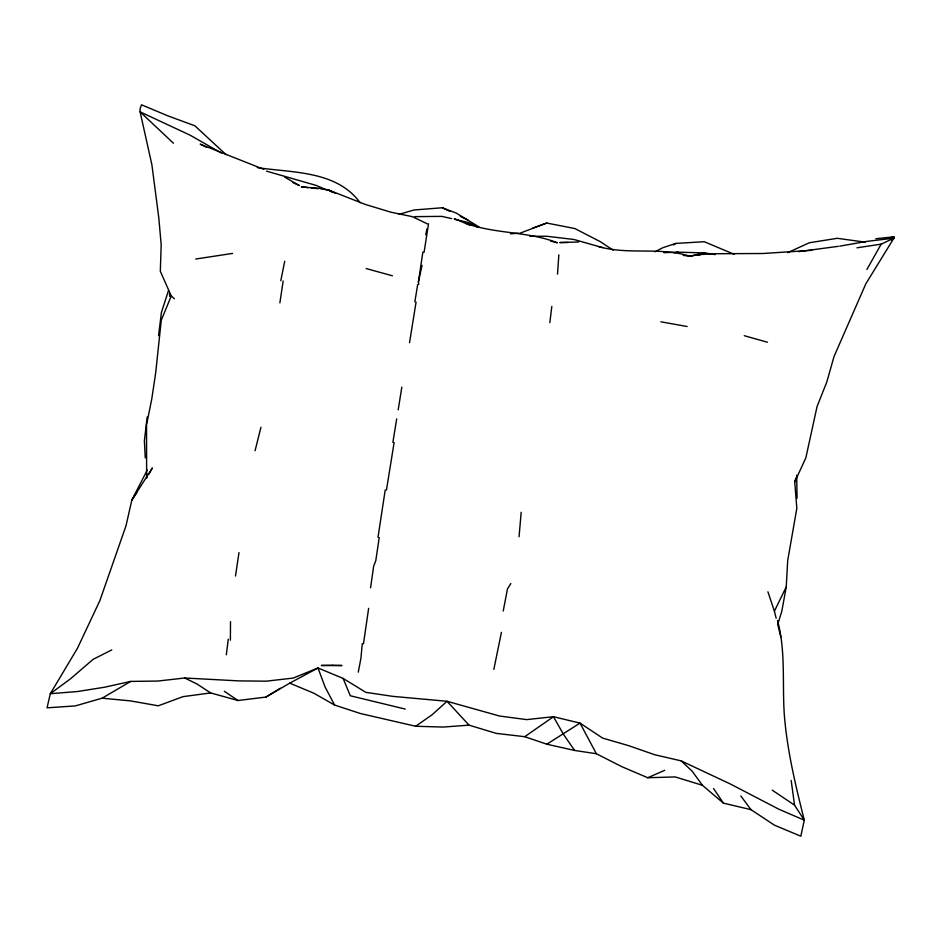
<?xml version="1.0" encoding="UTF-8"?>
<svg xmlns="http://www.w3.org/2000/svg" width="941" height="941" viewBox="0 0 941 941"><rect width="100%" height="100%" fill="white"/><g stroke="black" fill="none" stroke-linecap="round" stroke-linejoin="round"><path stroke-width="1.41" d="M230.392 640.198L230.498 621.589M777.795 624.189L781.842 611.132L786.217 586.972L787.711 560.483L796.827 508.352L794.733 481.992L805.825 457.926L817.07 406.5L826.821 381.964L834.008 356.58L865.814 283.841L893.891 238.167L893.95 236.85L875.906 238.708M557.507 274.125L558.836 254.858M428.52 223.77L424.085 252.294M519.067 536.699L521.185 512.269M362.273 643.656L360.932 658.265L358.262 672.192M147.196 416.981L144.385 440.823L145.279 457.926M549.85 322.61L551.814 306.425M158.57 335.631L161.417 312.447L168.439 290.71M226.322 654.807L228.287 639.198M363.473 643.856L368.637 608.345M147.208 474.099L146.631 478.146L146.525 425.014L151.736 399.16L155.677 372.93L161.276 320.222L171.262 295.956L160.323 271.279L161.182 244.789L158.817 218.053L151.889 164.781L140.103 111.85L140.138 108.591L141.515 104.804L167.98 115.896L194.869 125.8L226.04 154.63M370.566 587.772L373.648 566.2L375.8 560.624L379.223 537.57M422.874 252.035L418.38 282.147L418.769 284.323M385.222 489.92L378 537.335M235.485 576.021L238.99 552.567M279.889 302.884L283.17 280.959M386.457 490.085L394.114 442.588M409.523 342.747L416.063 302.12M392.868 442.435L396.69 418.886M398.184 409.817L401.842 387.139M414.852 301.838L417.663 284.605M503.212 611.003L507.481 588.913L510.81 583.573M493.837 669.404L501.424 632.352M280.794 280.759L284.711 261.28M425.708 234.697L427.014 228.757M418.38 282.147L422.05 265.409M255.07 450.727L260.951 427.249M794.733 481.992L795.91 477.899M776.172 618.272L774.408 611.144L786.217 586.972M147.302 470.006L131.846 500.047L125.965 525.901L99.864 600.629L77.456 648.278L50.32 693.717L47.05 707.82L75.339 705.915L102.11 698.187L130.717 681.413L157.9 681.049L184.718 678.002L238.955 680.896L266.244 681.178L293.216 678.073L318.011 667.969L343.124 678.426L365.837 692.353L392.82 696.364L447.022 701.28L499.506 716.019L526.595 719.606L553.461 716.713L580.009 723.1L602.628 738.109L628.859 745.719L654.583 754.694L681.155 760.869L730.416 784.029L778.972 809.272L804.308 820.187L800.815 836.196L774.467 825.186L750.977 809.66L740.838 795.968M866.861 269.538L881.164 244.142L893.891 238.167L866.579 241.425L839.737 246.154M148.784 474.323L152.383 467.959L131.846 500.047L136.774 492.743M891.656 240.026L893.891 238.167M184.718 678.002L197.081 684.036L210.655 692.941L238.014 700.516L265.962 697.058L289.722 683.142L313.835 693.211L334.596 705.056L360.427 713.525L415.675 726.252L432.037 714.819L447.022 701.28L469.041 725.158L496.377 733.404L524.725 736.697L546.85 744.213L574.633 750.459L596.371 753.729L621.648 766.597L647.737 777.737L675.215 776.925L702.433 785.3L723.406 803.132L750.977 809.66M524.725 736.697L553.461 716.713L563.4 734.227L574.633 750.459M673.462 244.931L675.814 243.413L704.28 241.719L734.333 254.376M265.962 697.058L280.312 688.259M546.85 744.213L580.009 723.1L596.371 753.729M893.95 236.85L890.551 237.685M289.722 683.142L318.011 667.969L325.045 686.918L334.596 705.056M655.03 251.8L662.817 247.695L675.814 243.413M111.779 649.913L93.135 659.323L70.622 678.708L50.32 693.717L77.55 691.517L104.392 687.259L130.717 681.413M787.629 252.682L809.354 242.754L837.278 238.308L865.332 242.178M647.737 777.737L664.699 770.314M520.385 233.039L546.768 223.052L574.81 228.534L600.146 241.59L613.203 250.2M532.806 228.016L546.768 223.052M398.984 214.348L413.922 209.996L442.329 207.761L456.291 213.089L478.875 226.875M195.704 259.034L232.568 253.411M798.591 251.647L838.313 246.319M856.992 247.801L881.164 244.142M674.003 252.753L678.202 252.153L705.291 252.941L715.136 254.635M210.655 692.941L183.013 696.646L158.276 705.809L130.481 700.892L102.11 698.187M510.493 233.803L518.973 233.156M469.041 725.158L443.117 727.064L415.675 726.252M811.812 250.318L762.857 253.505L715.819 253.729L695.952 254.729L690.153 256.317L683.237 255.364M663.887 252.67L678.202 252.153M578.668 241.99L559.777 242.543L568.176 242.46M414.687 216.642L441.835 216.371L451.621 218.63M529.807 236.238L546.909 236.285L573.892 239.473L602.758 247.671M700.163 254.999L695.952 254.729L705.291 252.941L690.153 256.317C660.5 246.577 628.494 255.27 598.488 246.53M320.305 188.435L301.402 186.906L308.377 187.659M311.165 187.953L318.14 188.706M320.928 189L327.903 189.753L365.426 204.468L390.833 212.172L412.487 216.689L427.32 223.84M257.305 167.616C292.792 172.909 336.643 170.486 360.168 202.809M660.888 321.81L687.118 326.515M405.218 709.067L350.311 695.764L343.124 678.426M454.421 219.277L468.395 222.499L477.358 227.063M466.701 223.664C496.13 234.05 528.489 231.357 557.39 242.79L550.626 241.108M266.491 171.133L316.023 185.377L327.821 190.411M366.167 268.55L392.421 275.795M744.249 335.69L767.491 342.253M263.821 169.345L200.198 144.149L206.561 147.349M454.362 218.594L469.9 225.228M293.004 182.601L299.391 185.565L284.735 177.131M442.329 207.761L450.045 211.454M460.325 216.371L468.042 220.065M335.714 193.505L327.903 189.753L332.796 192.47M221.311 153.007L190.082 135.163L140.103 111.85L173.462 143.244M772.208 790.146L794.557 805.167L804.308 820.187C795.651 785.853 787.346 751.341 784.406 715.96C782.042 684.083 785.97 651.725 777.537 620.448M224.346 691.317L238.014 700.516M174.344 298.791L171.262 295.956L169.851 296.544L169.439 293.686M681.155 760.869L692.223 771.244L702.433 785.3M713.572 788.546L723.406 803.132M774.408 611.144L767.903 591.807M777.595 623.965L780.783 636.798M791.169 780.43L794.557 805.167M796.698 475.158L797.051 498.26M332.432 665.369L321.328 665.463L341.959 665.522L332.432 665.369"/></g></svg>
